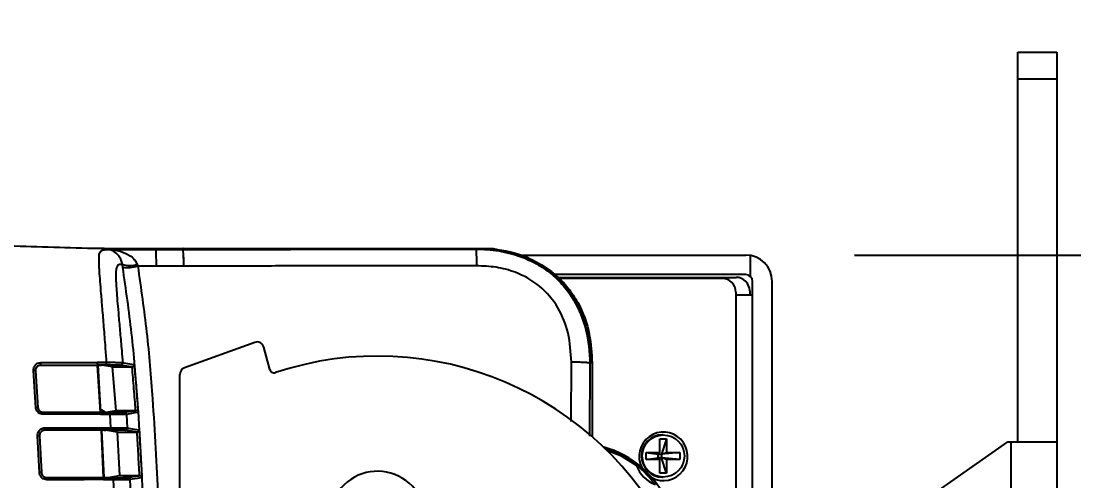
# Model space of a CAD drawing. Header units: inches. Extents: x 2.5 to 102.3, y 2 to 82.2.
# Drawn here: x 94.427 to 99.271, y 9.462 to 11.579 of the extents above; entities that cross this region are included whole.
import ezdxf

# ---------------------------------------------------------------- set-up
doc = ezdxf.new("R2010")
doc.units = ezdxf.units.IN
doc.header["$MEASUREMENT"] = 0
doc.layers.add('DIM', color=1, linetype='Continuous')
doc.styles.add('Arial', font='arial.ttf')
doc.dimstyles.new('ETC EU Metric & ANSI.50 Stacked', dxfattribs={"dimscale": 2.666667, "dimtxt": 0.5, "dimasz": 0.625, "dimexe": 0.5, "dimexo": 0.5, "dimgap": 0.166667, "dimtad": 0, "dimtih": 1, "dimtoh": 1, "dimdec": 0, "dimlfac": 25.4, "dimzin": 4, "dimdsep": 46, "dimtxsty": 'Arial', "dimcen": 0.25, "dimadec": 0, "dimazin": 0, "dimtfac": 0.75, "dimtdec": 0, "dimtofl": 0, "dimtmove": 0, "dimatfit": 3, "dimfxl": 1, "dimtolj": 1, "dimtzin": 0, "dimarcsym": 0})

# ---------------------------------------------------------------- blocks, each defined once
blk = doc.blocks.new('*D3')
at = {"layer": 'Defpoints', "color": 0, "transparency": 16777216}
for p in [(99.1925, 13.3513), (99.1925, 11.4362), (91.845, 10.6831)]:
    blk.add_point(p, dxfattribs=at)
at = {"layer": 'DIM', "color": 0, "lineweight": -2, "transparency": 16777216}
for p, q in [((91.845, 11.1831), (91.845, 13.8513)), ((99.1925, 11.9362), (99.1925, 13.8513)), ((92.47, 13.3513), (94.2481, 13.3513)), ((98.5675, 13.3513), (96.7894, 13.3513))]:
    blk.add_line(p, q, dxfattribs=at)
at = {"layer": 'DIM', "color": 0, "transparency": 16777216}
for points in [[(92.47, 13.4554), (92.47, 13.2471), (91.845, 13.3513)], [(98.5675, 13.4554), (98.5675, 13.2471), (99.1925, 13.3513)]]:
    blk.add_solid(points, dxfattribs=at)
at = {"layer": 'DIM', "color": 0, "transparency": 16777216, "char_height": 0.5, "attachment_point": 5, "style": 'Arial'}
for s, insert in [('\\A1;187mm', (95.5188, 13.7732)), ('\\A1;[7.35"]', (95.5188, 12.8642))]:
    blk.add_mtext(s, dxfattribs=dict(at, insert=insert))
blk = doc.blocks.new('*D7')
at = {"layer": 'Defpoints', "color": 0, "transparency": 16777216}
for p in [(97.7612, 10.5012), (101.1175, 10.5012), (97.7612, 6.5712)]:
    blk.add_point(p, dxfattribs=at)
at = {"layer": 'DIM', "color": 0, "lineweight": -2, "transparency": 16777216}
for p, q in [((98.2612, 10.5012), (101.6175, 10.5012)), ((101.1175, 9.8762), (101.1175, 9.4452)), ((101.1175, 7.1962), (101.1175, 7.6271)), ((98.2612, 6.5712), (101.6175, 6.5712))]:
    blk.add_line(p, q, dxfattribs=at)
at = {"layer": 'DIM', "color": 0, "transparency": 16777216}
for points in [[(101.0133, 9.8762), (101.2217, 9.8762), (101.1175, 10.5012)], [(101.0133, 7.1962), (101.2217, 7.1962), (101.1175, 6.5712)]]:
    blk.add_solid(points, dxfattribs=at)
at = {"layer": 'DIM', "color": 0, "transparency": 16777216, "char_height": 0.5, "attachment_point": 5, "style": 'Arial'}
for s, insert in [('\\A1;100mm', (101.1175, 8.9581)), ('\\A1;[3.93"]', (101.1175, 8.0491))]:
    blk.add_mtext(s, dxfattribs=dict(at, insert=insert))

msp = doc.modelspace()

# ---------------------------------------------------------------- linework, layer by layer
for p, q in [((99.0132, 9.6416), (99.0132, 11.4362)), ((99.0132, 11.4362), (99.1925, 11.4362)), ((99.1925, 11.4362), (99.1925, 5.6362)), ((99.1925, 11.3112), (99.0132, 11.3112)), ((95.1724, 10.531), (95.1727, 10.531)), ((95.1727, 10.531), (95.1724, 10.531)), ((95.1727, 10.531), (95.1728, 10.5273)), ((95.1727, 10.531), (96.5996, 10.531)), ((96.5199, 10.5286), (96.5242, 10.5297)), ((96.7184, 10.5012), (97.7612, 10.5012)), ((97.7832, 10.4024), (97.7832, 10.4992)), ((94.8954, 10.445), (94.893, 10.4595)), ((94.9618, 10.4583), (94.9643, 10.4502)), ((95.0499, 10.4502), (94.9643, 10.4502)), ((95.1758, 10.4507), (95.0499, 10.4502)), ((96.8607, 10.431), (96.861, 10.431)), ((97.7612, 10.4112), (96.8849, 10.4112)), ((96.8975, 10.3987), (97.7171, 10.3987)), ((97.6538, 10.3937), (96.9023, 10.3937)), ((97.7932, 9.1862), (97.7932, 10.3792)), ((97.8832, 9.1862), (97.8832, 10.3792)), ((97.7153, 10.3312), (97.7153, 9.2185)), ((97.7153, 10.3187), (97.7932, 10.3187)), ((97.7796, 10.3362), (97.7796, 10.3187)), ((95.5026, 10.0995), (95.179, 9.9817)), ((95.5721, 9.9745), (95.5444, 10.0777)), ((94.5171, 9.9937), (94.5171, 9.994)), ((94.779, 9.9937), (94.5171, 9.994)), ((94.7793, 9.9934), (94.5171, 9.9937)), ((94.7779, 10.0078), (94.778, 10.0061)), ((94.7805, 9.9946), (94.7789, 9.9954)), ((94.8204, 9.9954), (94.7789, 9.9954)), ((94.7793, 9.9934), (94.779, 9.9937)), ((94.7923, 9.778), (94.7793, 9.9934)), ((94.7805, 9.9946), (94.7936, 9.7774)), ((94.7834, 9.9946), (94.7805, 9.9946)), ((94.8481, 9.9862), (94.7971, 9.9945)), ((94.8481, 9.9862), (94.9375, 9.9862)), ((94.8643, 9.7862), (94.8481, 9.9862)), ((94.9384, 9.9862), (94.9375, 9.9862)), ((96.9586, 9.7358), (96.9592, 10.0084)), ((97.0437, 10.0035), (97.0431, 9.6675)), ((97.0496, 10.005), (97.0437, 10.0035)), ((97.0548, 10.005), (97.0496, 10.005)), ((97.0548, 10.005), (97.0548, 9.6655)), ((94.4952, 9.8004), (94.4843, 9.97)), ((94.4935, 9.9688), (94.5044, 9.8)), ((94.4938, 9.9688), (94.4935, 9.9688)), ((94.4938, 9.9688), (94.5048, 9.8)), ((95.1579, 7.1207), (95.1579, 9.9517)), ((94.5048, 9.8), (94.5044, 9.8)), ((94.8122, 9.7774), (94.8643, 9.7862)), ((94.8643, 9.7862), (94.9544, 9.7862)), ((94.9551, 9.7862), (94.9544, 9.7862)), ((94.5285, 9.7777), (94.7923, 9.778)), ((94.5285, 9.7774), (94.792, 9.7777)), ((94.5285, 9.7777), (94.5285, 9.7774)), ((94.792, 9.7777), (94.7923, 9.778)), ((94.792, 9.7766), (94.8364, 9.7766)), ((94.7923, 9.7687), (94.7924, 9.7676)), ((94.7936, 9.7774), (94.8122, 9.7774)), ((94.8406, 9.7066), (94.837, 9.7677)), ((94.912, 9.7679), (94.9159, 9.7058)), ((94.7965, 9.6948), (94.5364, 9.6951)), ((94.5364, 9.6948), (94.5364, 9.6951)), ((94.7969, 9.6945), (94.5364, 9.6948)), ((94.7957, 9.7066), (94.7958, 9.7056)), ((94.7981, 9.695), (94.7965, 9.6958)), ((94.84, 9.6958), (94.7965, 9.6958)), ((94.7969, 9.6945), (94.7965, 9.6948)), ((94.8074, 9.4776), (94.7969, 9.6945)), ((94.7981, 9.695), (94.8086, 9.4772)), ((94.8085, 9.695), (94.7981, 9.695)), ((94.871, 9.6862), (94.8179, 9.6949)), ((94.5115, 9.5), (94.5028, 9.6696)), ((94.5121, 9.6695), (94.5209, 9.5002)), ((94.5125, 9.6695), (94.5121, 9.6695)), ((94.5125, 9.6695), (94.5212, 9.5002)), ((94.871, 9.6862), (94.9605, 9.6862)), ((94.8822, 9.4862), (94.871, 9.6862)), ((94.9611, 9.6862), (94.9605, 9.6862)), ((97.3656, 9.6547), (97.3971, 9.6547)), ((97.3656, 9.5922), (97.3656, 9.6547)), ((97.3971, 9.6547), (97.374, 9.5842)), ((97.3814, 9.6737), (97.3784, 9.6737)), ((97.3971, 9.6547), (97.3971, 9.5922)), ((98.3821, 9.2314), (98.9679, 9.6416)), ((98.9679, 9.6416), (99.1925, 9.6416)), ((98.982, 7.4308), (98.982, 9.6416)), ((97.3041, 9.5922), (97.3656, 9.5922)), ((97.3041, 9.5602), (97.3041, 9.5922)), ((97.3041, 9.5922), (97.3582, 9.5842)), ((97.3656, 9.5922), (97.3582, 9.5842)), ((97.4587, 9.5922), (97.374, 9.5842)), ((97.374, 9.5842), (97.3971, 9.5922)), ((97.3971, 9.5922), (97.4587, 9.5922)), ((97.4587, 9.5922), (97.4587, 9.5602)), ((97.3041, 9.5602), (97.3582, 9.5682)), ((97.3656, 9.5602), (97.3041, 9.5602)), ((97.3582, 9.5682), (97.3582, 9.5842)), ((97.3582, 9.5842), (97.374, 9.5842)), ((97.3582, 9.5682), (97.3656, 9.5602)), ((97.374, 9.5682), (97.3582, 9.5682)), ((97.3656, 9.4977), (97.3656, 9.5602)), ((97.374, 9.5842), (97.374, 9.5682)), ((97.3971, 9.4977), (97.374, 9.5682)), ((97.4587, 9.5602), (97.374, 9.5682)), ((97.3971, 9.5602), (97.374, 9.5682)), ((97.3971, 9.5602), (97.3971, 9.4977)), ((97.4587, 9.5602), (97.3971, 9.5602)), ((94.5212, 9.5002), (94.5209, 9.5002)), ((97.3971, 9.4977), (97.3656, 9.4977)), ((94.5453, 9.4773), (94.8074, 9.4776)), ((94.5453, 9.4773), (94.5453, 9.477)), ((94.5453, 9.477), (94.807, 9.4772)), ((94.807, 9.4772), (94.8074, 9.4776)), ((94.807, 9.4764), (94.8086, 9.4772)), ((94.807, 9.4764), (94.8523, 9.4765)), ((94.8073, 9.4675), (94.8073, 9.4667)), ((94.8086, 9.4772), (94.8291, 9.4772)), ((94.8291, 9.4772), (94.8822, 9.4862)), ((94.8555, 9.4061), (94.8528, 9.4668)), ((94.8822, 9.4862), (94.9722, 9.4862)), ((94.9286, 9.4676), (94.9313, 9.4057)), ((94.9727, 9.4862), (94.9722, 9.4862)), ((97.3784, 9.4787), (97.3814, 9.4787))]:
    msp.add_line(p, q)
at = {"flags": 128}
for points in [[(95.1723, 10.5273), (95.1724, 10.5296), (95.1724, 10.531)], [(94.9375, 9.9862), (94.933, 9.9869), (94.8848, 9.9948)], [(94.8948, 10.0057), (94.8958, 10.0055), (94.9001, 10.0048), (94.9172, 10.002), (94.9474, 9.9971), (94.948, 9.997)], [(94.7902, 9.7936), (94.8129, 9.7792), (94.8142, 9.7786)], [(94.792, 9.7766), (94.7928, 9.7769), (94.7936, 9.7774)], [(94.9656, 9.777), (94.9651, 9.7769), (94.964, 9.7767), (94.9599, 9.776), (94.9433, 9.7732), (94.912, 9.7679)], [(94.9605, 9.6862), (94.9537, 9.6873), (94.9059, 9.6952)], [(94.9159, 9.7058), (94.9169, 9.7056), (94.9212, 9.7049), (94.9381, 9.7021), (94.9704, 9.6968), (94.971, 9.6967)], [(97.2596, 9.5334), (97.1904, 9.576), (97.1227, 9.6023)], [(94.9832, 9.4767), (94.9827, 9.4766), (94.9816, 9.4765), (94.9775, 9.4758), (94.9609, 9.473), (94.9286, 9.4676)]]:
    msp.add_lwpolyline(points, dxfattribs=at)
msp.add_circle((97.3823, 9.5765), 0.097)
for centre, radius, start, end in [((93.6699, 10.4655), 1.38, 359.3629, 2.5464), ((94.6373, 10.4647), 0.5387, 358.5124, 6.6799), ((95.1728, 10.439), 0.0883, 90.011, 90.3465), ((94.6283, 10.4679), 0.5477, 358.1949, 6.2255), ((97.7612, 10.3792), 0.122, 0, 90), ((94.9292, 10.5631), 0.1097, 250.756, 287.2837), ((94.9146, 10.6491), 0.205, 264.6275, 284.0081), ((97.6533, 10.3316), 0.062, 359.5643, 89.5582), ((97.7171, 10.3362), 0.0625, 0, 90), ((97.7612, 10.3792), 0.032, 0, 90), ((95.5135, 10.0694), 0.032, 15, 110), ((96.0675, 8.5362), 1.5, 25.6793, 108.2546), ((94.4754, 10.0029), 0.0426, 348.0678, 4.5829), ((94.7689, 10.0042), 0.0523, 350.2461, 3.8556), ((94.8848, 10.0048), 0.01, 270.0488, 5.3192), ((95.1899, 9.9517), 0.032, 110, 180), ((94.4872, 9.9565), 0.0138, 62.8744, 102.1047), ((95.5914, 9.9797), 0.02, 195, 288.2546), ((94.4987, 9.7766), 0.0241, 76.3146, 98.5182), ((94.4956, 9.7703), 0.0337, 356.5869, 12.0638), ((94.7977, 9.7697), 0.0394, 357.0683, 10.1779), ((94.902, 9.7672), 0.01, 3.9758, 89.9603), ((94.4935, 9.7031), 0.0436, 349.3766, 3.5594), ((94.7887, 9.7038), 0.0519, 351.0789, 3.0621), ((94.9059, 9.7052), 0.01, 270.0472, 3.7021), ((94.5071, 9.6303), 0.0395, 82.7572, 96.3008), ((97.3826, 9.575), 0.1117, 241.3107, 207.8121), ((97.3788, 9.5769), 0.0968, 90.442, 180.435), ((96.9961, 9.1955), 0.4359, 48.6981, 75.143), ((96.9841, 9.1934), 0.4382, 35.3054, 72.9721), ((97.3788, 9.5754), 0.0968, 179.565, 269.558), ((94.5176, 9.4172), 0.083, 87.775, 94.2361), ((96.0675, 9.2862), 0.22, 332.9643, 214.8136), ((97.39, 9.5746), 0.1368, 197.5331, 251.5899), ((94.5046, 9.4695), 0.0414, 356.8528, 10.3699), ((94.8046, 9.4691), 0.0483, 357.283, 8.8039), ((94.9186, 9.4671), 0.01, 2.7286, 89.9606), ((96.9864, 9.1866), 0.4492, 359.9506, 40.3009)]:
    msp.add_arc(centre, radius, start, end)
for points, knots in [([(94.3455, 10.5458), (94.4832, 10.5408), (94.7588, 10.5308), (95.0345, 10.531), (95.1724, 10.531)], [0, 0, 0, 0, 0.499817, 1, 1, 1, 1]), ([(94.821, 10.0078), (94.8194, 10.0308), (94.8154, 10.086), (94.8089, 10.1704), (94.8021, 10.2541), (94.7962, 10.3249), (94.7914, 10.3819), (94.7881, 10.4266), (94.7857, 10.4691), (94.7861, 10.501), (94.7919, 10.5209), (94.8037, 10.5249), (94.8152, 10.5252), (94.8212, 10.5272), (94.8224, 10.5277)], [0, 0, 0, 0, 0.046353, 0.110739, 0.174994, 0.231047, 0.287086, 0.341563, 0.396097, 0.49274, 0.589663, 0.770424, 0.951282, 1, 1, 1, 1]), ([(94.8224, 10.5277), (94.8679, 10.5273), (94.9433, 10.5268), (95.0187, 10.5268), (95.0486, 10.5268)], [0, 0, 0, 0, 0.603544, 1, 1, 1, 1]), ([(94.893, 10.4595), (94.8916, 10.4657), (94.8897, 10.474), (94.8837, 10.4879), (94.8726, 10.5051), (94.8509, 10.5222), (94.8328, 10.5272), (94.8225, 10.5277), (94.8224, 10.5277)], [0, 0, 0, 0, 0.114222, 0.150906, 0.320567, 0.610966, 0.99731, 1, 1, 1, 1]), ([(94.8224, 10.5277), (94.8226, 10.5277), (94.8431, 10.5273), (94.879, 10.5223), (94.9217, 10.505), (94.9437, 10.4873), (94.9555, 10.473), (94.9591, 10.4645), (94.9618, 10.4583)], [0, 0, 0, 0, 0.002656, 0.389128, 0.67877, 0.848106, 0.888125, 1, 1, 1, 1]), ([(95.0486, 10.5268), (95.0688, 10.5269), (95.1101, 10.527), (95.1513, 10.5272), (95.1723, 10.5273)], [0, 0, 0, 0, 0.490569, 1, 1, 1, 1]), ([(95.1728, 10.5273), (95.2707, 10.5274), (95.4665, 10.5275), (95.8565, 10.5281), (96.2077, 10.5284), (96.4617, 10.5286), (96.5199, 10.5286)], [0, 0, 0, 0, 0.217673, 0.43542, 0.870759, 1, 1, 1, 1]), ([(96.5199, 10.5286), (96.5202, 10.5274), (96.5209, 10.5249), (96.5218, 10.5075), (96.5225, 10.4826), (96.5226, 10.4623), (96.5227, 10.4521)], [0, 0, 0, 0, 0.250002, 0.500001, 0.750001, 1, 1, 1, 1]), ([(96.5199, 10.5286), (96.5199, 10.5286), (96.5551, 10.5286), (96.6257, 10.5232), (96.7202, 10.4992), (96.8005, 10.4624), (96.8668, 10.4178), (96.9243, 10.3617), (96.985, 10.2776), (97.0331, 10.1568), (97.0437, 10.0551), (97.0437, 10.0035), (97.0437, 10.0035)], [0, 0, 0, 0, 0.000003, 0.126741, 0.253283, 0.348217, 0.443096, 0.539342, 0.635609, 0.814802, 0.999997, 1, 1, 1, 1]), ([(96.5242, 10.5297), (96.5278, 10.5297), (96.536, 10.5297), (96.5503, 10.5298), (96.5768, 10.5302), (96.5897, 10.5307), (96.5996, 10.531)], [0, 0, 0, 0, 0.07979, 0.181525, 0.369084, 1, 1, 1, 1]), ([(96.5242, 10.5297), (96.5598, 10.5282), (96.6291, 10.5252), (96.7309, 10.4984), (96.8251, 10.4539), (96.9072, 10.3887), (96.9728, 10.307), (97.0178, 10.2129), (97.045, 10.1107), (97.048, 10.0408), (97.0496, 10.005)], [0, 0, 0, 0, 0.1275885, 0.2489597, 0.3756788, 0.499235, 0.6226392, 0.7490871, 0.8713935, 1, 1, 1, 1]), ([(96.5996, 10.531), (96.652, 10.5219), (96.7459, 10.5055), (96.8258, 10.4539), (96.861, 10.431)], [0, 0, 0, 0, 0.558021, 1, 1, 1, 1]), ([(94.893, 10.4595), (94.8888, 10.459), (94.8804, 10.4579), (94.87, 10.4542), (94.8641, 10.436), (94.8628, 10.4007), (94.8664, 10.3341), (94.8747, 10.2394), (94.8831, 10.1441), (94.8895, 10.0709), (94.8933, 10.024), (94.8948, 10.0057)], [0, 0, 0, 0, 0.1880416, 0.3759819, 0.483505, 0.5906856, 0.7041337, 0.8183183, 0.8869631, 0.9557652, 1, 1, 1, 1]), ([(94.8955, 6.6274), (94.9105, 6.7323), (94.9407, 6.9424), (94.9745, 7.3679), (95.0004, 7.9022), (95.0077, 8.5463), (94.9999, 9.1917), (94.9733, 9.7241), (94.9392, 10.1424), (94.91, 10.3441), (94.8954, 10.445)], [0, 0, 0, 0, 0.083251, 0.166796, 0.334515, 0.502266, 0.6711, 0.8399, 0.919861, 1, 1, 1, 1]), ([(94.9643, 10.4502), (94.9789, 10.349), (95.0081, 10.1463), (95.0374, 9.7903), (95.0499, 9.5359), (95.0573, 9.3842)], [0, 0, 0, 0, 0.286995, 0.574948, 1, 1, 1, 1]), ([(96.5227, 10.4521), (96.465, 10.4521), (96.2112, 10.4519), (95.8601, 10.4515), (95.4697, 10.4509), (95.2738, 10.4508), (95.1758, 10.4507)], [0, 0, 0, 0, 0.128323, 0.564128, 0.7821, 1, 1, 1, 1]), ([(96.9592, 10.0084), (96.9566, 10.0533), (96.9515, 10.1401), (96.9023, 10.263), (96.8181, 10.3635), (96.7139, 10.4215), (96.6131, 10.4482), (96.5529, 10.4508), (96.5227, 10.4521)], [0, 0, 0, 0, 0.191744, 0.370723, 0.557326, 0.742547, 0.871156, 1, 1, 1, 1]), ([(96.8607, 10.431), (96.87, 10.4235), (96.9004, 10.3995), (96.9455, 10.3513), (97.0042, 10.2631), (97.0473, 10.1452), (97.0524, 10.049), (97.0548, 10.005)], [0, 0, 0, 0, 0.0739652, 0.2396901, 0.4054292, 0.7279484, 1, 1, 1, 1]), ([(94.4843, 9.97), (94.4844, 9.9739), (94.4846, 9.9817), (94.49, 9.9924), (94.4982, 10.0007), (94.5081, 10.0055), (94.515, 10.006), (94.5179, 10.0063)], [0, 0, 0, 0, 0.211097, 0.421951, 0.63391, 0.843609, 1, 1, 1, 1]), ([(94.5171, 9.994), (94.5151, 9.9939), (94.5102, 9.9935), (94.5033, 9.9902), (94.4975, 9.9844), (94.4937, 9.977), (94.4935, 9.9715), (94.4935, 9.9688)], [0, 0, 0, 0, 0.155057, 0.364311, 0.576965, 0.788715, 1, 1, 1, 1]), ([(94.5171, 9.9937), (94.5145, 9.9935), (94.5093, 9.993), (94.5024, 9.989), (94.4971, 9.9832), (94.494, 9.9761), (94.4939, 9.9711), (94.4938, 9.9688)], [0, 0, 0, 0, 0.201963, 0.403767, 0.609585, 0.819981, 1, 1, 1, 1]), ([(94.5179, 10.0063), (94.5245, 10.0063), (94.5578, 10.0062), (94.6444, 10.0062), (94.7245, 10.0061), (94.778, 10.0061)], [0, 0, 0, 0, 0.076691, 0.383454, 1, 1, 1, 1]), ([(94.7779, 10.0078), (94.7845, 10.0078), (94.7989, 10.0078), (94.8133, 10.0078), (94.821, 10.0078)], [0, 0, 0, 0, 0.462149, 1, 1, 1, 1]), ([(94.7789, 9.9954), (94.7789, 9.9955), (94.7788, 9.9958), (94.7786, 9.9976), (94.7784, 10.0001), (94.7782, 10.0033), (94.778, 10.006), (94.7779, 10.0074), (94.7779, 10.0078)], [0, 0, 0, 0, 0.1882, 0.376372, 0.565073, 0.753795, 0.941854, 1, 1, 1, 1]), ([(94.778, 10.0061), (94.7781, 10.0049), (94.7782, 10.0027), (94.7784, 9.9994), (94.7787, 9.9966), (94.7789, 9.9946), (94.779, 9.9938), (94.779, 9.9937), (94.779, 9.9937)], [0, 0, 0, 0, 0.187993, 0.375946, 0.56472, 0.754328, 0.944192, 1, 1, 1, 1]), ([(94.7834, 9.9946), (94.785, 9.9946), (94.7883, 9.9946), (94.7924, 9.9946), (94.7955, 9.9946), (94.7969, 9.9945), (94.7971, 9.9945), (94.7971, 9.9945)], [0, 0, 0, 0, 0.22661, 0.453204, 0.680616, 0.912893, 1, 1, 1, 1]), ([(94.8848, 9.9948), (94.8846, 9.9948), (94.8836, 9.9949), (94.8773, 9.9951), (94.8628, 9.9952), (94.8432, 9.9953), (94.828, 9.9954), (94.8204, 9.9954)], [0, 0, 0, 0, 0.087255, 0.319028, 0.54643, 0.773212, 1, 1, 1, 1]), ([(94.821, 10.0078), (94.8297, 10.0078), (94.8471, 10.0078), (94.8695, 10.0075), (94.886, 10.0069), (94.8933, 10.0063), (94.8945, 10.0058), (94.8948, 10.0057)], [0, 0, 0, 0, 0.2272229, 0.4543743, 0.681798, 0.9130668, 1, 1, 1, 1]), ([(94.9384, 9.9862), (94.9393, 9.9864), (94.941, 9.9867), (94.9436, 9.988), (94.9461, 9.9904), (94.9477, 9.9935), (94.948, 9.9959), (94.948, 9.997), (94.948, 9.997)], [0, 0, 0, 0, 0.140728, 0.280803, 0.477803, 0.750085, 0.993374, 1, 1, 1, 1]), ([(94.9544, 9.7862), (94.952, 9.8195), (94.9471, 9.8862), (94.9413, 9.9529), (94.9384, 9.9862)], [0, 0, 0, 0, 0.499975, 1, 1, 1, 1]), ([(94.948, 9.997), (94.9512, 9.9603), (94.9577, 9.887), (94.963, 9.8136), (94.9656, 9.777)], [0, 0, 0, 0, 0.499999, 1, 1, 1, 1]), ([(97.0437, 10.0035), (97.042, 10.0041), (97.0385, 10.0054), (97.0187, 10.0069), (96.9914, 10.0081), (96.9699, 10.0083), (96.9592, 10.0084)], [0, 0, 0, 0, 0.250002, 0.499999, 0.75, 1, 1, 1, 1]), ([(94.5292, 9.7683), (94.5254, 9.7687), (94.5178, 9.7694), (94.5076, 9.7753), (94.4999, 9.7838), (94.496, 9.7928), (94.4954, 9.7985), (94.4952, 9.8004)], [0, 0, 0, 0, 0.221754, 0.443682, 0.665222, 0.886996, 1, 1, 1, 1]), ([(94.5044, 9.8), (94.5046, 9.7986), (94.505, 9.7946), (94.5078, 9.7883), (94.5132, 9.7823), (94.5204, 9.7782), (94.5258, 9.7776), (94.5285, 9.7774)], [0, 0, 0, 0, 0.1130554, 0.3346544, 0.5559425, 0.777854, 1, 1, 1, 1]), ([(94.5048, 9.8), (94.5052, 9.7974), (94.5061, 9.7921), (94.5106, 9.7853), (94.5169, 9.7803), (94.5233, 9.778), (94.5272, 9.7778), (94.5285, 9.7777)], [0, 0, 0, 0, 0.2230107, 0.4460718, 0.6679851, 0.889247, 1, 1, 1, 1]), ([(94.902, 9.7772), (94.9177, 9.7797), (94.9356, 9.7824), (94.953, 9.7859), (94.9551, 9.7862), (94.9551, 9.7862)], [0, 0, 0, 0, 0.881035, 0.999976, 1, 1, 1, 1]), ([(94.9656, 9.777), (94.9656, 9.777), (94.9655, 9.7777), (94.965, 9.7797), (94.9634, 9.7825), (94.9607, 9.7847), (94.9579, 9.7859), (94.9561, 9.7861), (94.9551, 9.7862)], [0, 0, 0, 0, 0.006866, 0.164637, 0.471742, 0.695697, 0.847391, 1, 1, 1, 1]), ([(94.7923, 9.7687), (94.7857, 9.7687), (94.7524, 9.7686), (94.6647, 9.7685), (94.5836, 9.7684), (94.5292, 9.7683)], [0, 0, 0, 0, 0.0758572, 0.3792871, 1, 1, 1, 1]), ([(94.792, 9.7777), (94.792, 9.7775), (94.7919, 9.7773), (94.792, 9.7755), (94.7921, 9.7729), (94.7922, 9.7705), (94.7923, 9.769), (94.7923, 9.7687)], [0, 0, 0, 0, 0.232394, 0.46482, 0.696581, 0.927865, 1, 1, 1, 1]), ([(94.7924, 9.7676), (94.7923, 9.7687), (94.7922, 9.7709), (94.7921, 9.7737), (94.792, 9.7757), (94.792, 9.7765), (94.792, 9.7766), (94.792, 9.7766)], [0, 0, 0, 0, 0.230076, 0.46017, 0.689994, 0.920049, 1, 1, 1, 1]), ([(94.837, 9.7677), (94.8303, 9.7676), (94.8155, 9.7676), (94.8006, 9.7676), (94.7924, 9.7676)], [0, 0, 0, 0, 0.447847, 1, 1, 1, 1]), ([(94.8364, 9.7766), (94.839, 9.7766), (94.8492, 9.7766), (94.8668, 9.7767), (94.8853, 9.7768), (94.8985, 9.777), (94.9008, 9.7772), (94.902, 9.7772)], [0, 0, 0, 0, 0.075464, 0.305185, 0.535961, 0.768008, 1, 1, 1, 1]), ([(94.912, 9.7679), (94.9106, 9.768), (94.9079, 9.768), (94.8929, 9.768), (94.8717, 9.7679), (94.8516, 9.7678), (94.8399, 9.7677), (94.837, 9.7677)], [0, 0, 0, 0, 0.231845, 0.463889, 0.69474, 0.92453, 1, 1, 1, 1]), ([(94.5028, 9.6696), (94.503, 9.6735), (94.5033, 9.6812), (94.5086, 9.6918), (94.5169, 9.7001), (94.5269, 9.705), (94.5339, 9.7056), (94.537, 9.7058)], [0, 0, 0, 0, 0.2075535, 0.4150189, 0.6230017, 0.8312192, 1, 1, 1, 1]), ([(94.5364, 9.6951), (94.5341, 9.6949), (94.5292, 9.6945), (94.5221, 9.691), (94.5162, 9.6852), (94.5125, 9.6777), (94.5122, 9.6722), (94.5121, 9.6695)], [0, 0, 0, 0, 0.168835, 0.377291, 0.585459, 0.792845, 1, 1, 1, 1]), ([(94.5364, 9.6948), (94.5337, 9.6945), (94.5283, 9.694), (94.5211, 9.6898), (94.5157, 9.6838), (94.5126, 9.6766), (94.5125, 9.6717), (94.5125, 9.6695)], [0, 0, 0, 0, 0.207561, 0.415097, 0.623234, 0.831604, 1, 1, 1, 1]), ([(94.537, 9.7058), (94.5437, 9.7058), (94.5769, 9.7058), (94.6632, 9.7057), (94.7428, 9.7057), (94.7958, 9.7056)], [0, 0, 0, 0, 0.0771511, 0.3857543, 1, 1, 1, 1]), ([(94.7957, 9.7066), (94.8024, 9.7066), (94.8173, 9.7066), (94.8323, 9.7066), (94.8406, 9.7066)], [0, 0, 0, 0, 0.445269, 1, 1, 1, 1]), ([(94.7965, 9.6958), (94.7965, 9.6959), (94.7964, 9.6962), (94.7963, 9.6979), (94.7961, 9.7005), (94.7959, 9.7035), (94.7958, 9.7056), (94.7957, 9.7066)], [0, 0, 0, 0, 0.205869, 0.41172, 0.61792, 0.824056, 1, 1, 1, 1]), ([(94.7958, 9.7056), (94.7958, 9.7045), (94.796, 9.7022), (94.7962, 9.6991), (94.7963, 9.6967), (94.7965, 9.6951), (94.7965, 9.6949), (94.7965, 9.6948)], [0, 0, 0, 0, 0.2061745, 0.4123241, 0.6190673, 0.8263813, 1, 1, 1, 1]), ([(94.8085, 9.695), (94.8096, 9.695), (94.8118, 9.695), (94.8147, 9.695), (94.8168, 9.695), (94.8177, 9.6949), (94.8178, 9.6949), (94.8179, 9.6949)], [0, 0, 0, 0, 0.230716, 0.461448, 0.691777, 0.922092, 1, 1, 1, 1]), ([(94.9059, 9.6952), (94.9057, 9.6952), (94.9047, 9.6953), (94.8984, 9.6954), (94.8836, 9.6956), (94.8634, 9.6957), (94.8478, 9.6957), (94.84, 9.6958)], [0, 0, 0, 0, 0.078458, 0.30866, 0.538841, 0.769431, 1, 1, 1, 1]), ([(94.8406, 9.7066), (94.8495, 9.7066), (94.8673, 9.7067), (94.8904, 9.7066), (94.9073, 9.7063), (94.9145, 9.706), (94.9156, 9.7058), (94.9159, 9.7058)], [0, 0, 0, 0, 0.230555, 0.461177, 0.691388, 0.92157, 1, 1, 1, 1]), ([(94.9611, 9.6862), (94.962, 9.6863), (94.9638, 9.6866), (94.9664, 9.6879), (94.9689, 9.6901), (94.9706, 9.6932), (94.971, 9.6956), (94.971, 9.6967), (94.971, 9.6967)], [0, 0, 0, 0, 0.140714, 0.280779, 0.477752, 0.750006, 0.993367, 1, 1, 1, 1]), ([(94.971, 9.6967), (94.9732, 9.6601), (94.9777, 9.5868), (94.9814, 9.5134), (94.9832, 9.4767)], [0, 0, 0, 0, 0.5, 1, 1, 1, 1]), ([(94.9722, 9.4862), (94.9705, 9.5195), (94.9672, 9.5862), (94.9631, 9.6529), (94.9611, 9.6862)], [0, 0, 0, 0, 0.499989, 1, 1, 1, 1]), ([(94.5459, 9.4672), (94.542, 9.4676), (94.5343, 9.4684), (94.524, 9.4743), (94.5162, 9.483), (94.5123, 9.4922), (94.5117, 9.498), (94.5115, 9.5)], [0, 0, 0, 0, 0.22139, 0.442858, 0.664067, 0.884941, 1, 1, 1, 1]), ([(94.5209, 9.5002), (94.521, 9.4988), (94.5214, 9.4946), (94.5242, 9.4881), (94.5297, 9.4819), (94.537, 9.4777), (94.5425, 9.4772), (94.5453, 9.477)], [0, 0, 0, 0, 0.114913, 0.335526, 0.556642, 0.778259, 1, 1, 1, 1]), ([(94.5212, 9.5002), (94.5216, 9.4975), (94.5224, 9.4922), (94.5269, 9.4852), (94.5332, 9.48), (94.5397, 9.4776), (94.5438, 9.4774), (94.5453, 9.4773)], [0, 0, 0, 0, 0.220604, 0.441212, 0.661789, 0.882665, 1, 1, 1, 1]), ([(97.329, 9.4771), (97.3251, 9.4811), (97.3154, 9.4913), (97.2994, 9.5076), (97.2888, 9.518), (97.2838, 9.5229)], [0, 0, 0, 0, 0.2597659, 0.6511409, 1, 1, 1, 1]), ([(94.8073, 9.4675), (94.8006, 9.4675), (94.7673, 9.4675), (94.6802, 9.4674), (94.5997, 9.4673), (94.5459, 9.4672)], [0, 0, 0, 0, 0.076393, 0.381965, 1, 1, 1, 1]), ([(94.807, 9.4772), (94.807, 9.4771), (94.807, 9.4768), (94.807, 9.475), (94.8071, 9.4725), (94.8072, 9.4698), (94.8072, 9.4681), (94.8073, 9.4675)], [0, 0, 0, 0, 0.2216585, 0.4433351, 0.6645015, 0.8852104, 1, 1, 1, 1]), ([(94.8073, 9.4667), (94.8073, 9.4679), (94.8072, 9.4701), (94.8071, 9.473), (94.807, 9.4752), (94.807, 9.4763), (94.807, 9.4764), (94.807, 9.4764)], [0, 0, 0, 0, 0.21954, 0.439082, 0.658458, 0.878044, 1, 1, 1, 1]), ([(94.8528, 9.4668), (94.8462, 9.4668), (94.831, 9.4668), (94.8158, 9.4668), (94.8073, 9.4667)], [0, 0, 0, 0, 0.43864, 1, 1, 1, 1]), ([(94.8523, 9.4765), (94.8551, 9.4765), (94.8656, 9.4765), (94.8834, 9.4766), (94.9019, 9.4767), (94.9151, 9.4769), (94.9174, 9.477), (94.9186, 9.4771)], [0, 0, 0, 0, 0.0812021, 0.3108419, 0.5404596, 0.7702319, 1, 1, 1, 1]), ([(94.9286, 9.4676), (94.9272, 9.4675), (94.9245, 9.4674), (94.9095, 9.4672), (94.8883, 9.467), (94.868, 9.4669), (94.856, 9.4668), (94.8528, 9.4668)], [0, 0, 0, 0, 0.229765, 0.459553, 0.689179, 0.91881, 1, 1, 1, 1]), ([(94.9186, 9.4771), (94.9341, 9.48), (94.952, 9.4833), (94.9704, 9.4856), (94.9727, 9.4862), (94.9727, 9.4862)], [0, 0, 0, 0, 0.866839, 0.999989, 1, 1, 1, 1]), ([(94.9832, 9.4767), (94.9832, 9.4768), (94.9831, 9.4776), (94.9826, 9.4797), (94.9809, 9.4826), (94.9782, 9.4847), (94.9755, 9.4859), (94.9736, 9.4861), (94.9727, 9.4862)], [0, 0, 0, 0, 0.006781, 0.192288, 0.488403, 0.703525, 0.851348, 1, 1, 1, 1])]:
    msp.add_open_spline(points, degree=3, knots=knots)

# ---------------------------------------------------------------- dimensions: what is measured, and where the dimension line sits
at = {"layer": 'DIM'}
dim = msp.add_linear_dim(base=(99.1925, 13.3513), p1=(91.845, 10.6831), p2=(99.1925, 11.4362), dimstyle='ETC EU Metric & ANSI.50 Stacked', override={"dimpost": 'mm\\X'}, dxfattribs=at)
dim.commit()
dim.dimension.update_dxf_attribs({"geometry": '*D3', "text_midpoint": (95.5188, 13.3513)})
dim = msp.add_linear_dim(base=(101.1175, 10.5012), p1=(97.7612, 6.5712), p2=(97.7612, 10.5012), angle=90, dimstyle='ETC EU Metric & ANSI.50 Stacked', override={"dimpost": 'mm\\X'}, dxfattribs=at)
dim.commit()
dim.dimension.update_dxf_attribs({"geometry": '*D7', "text_midpoint": (101.1175, 8.5362)})

doc.saveas('drawing.dxf')
